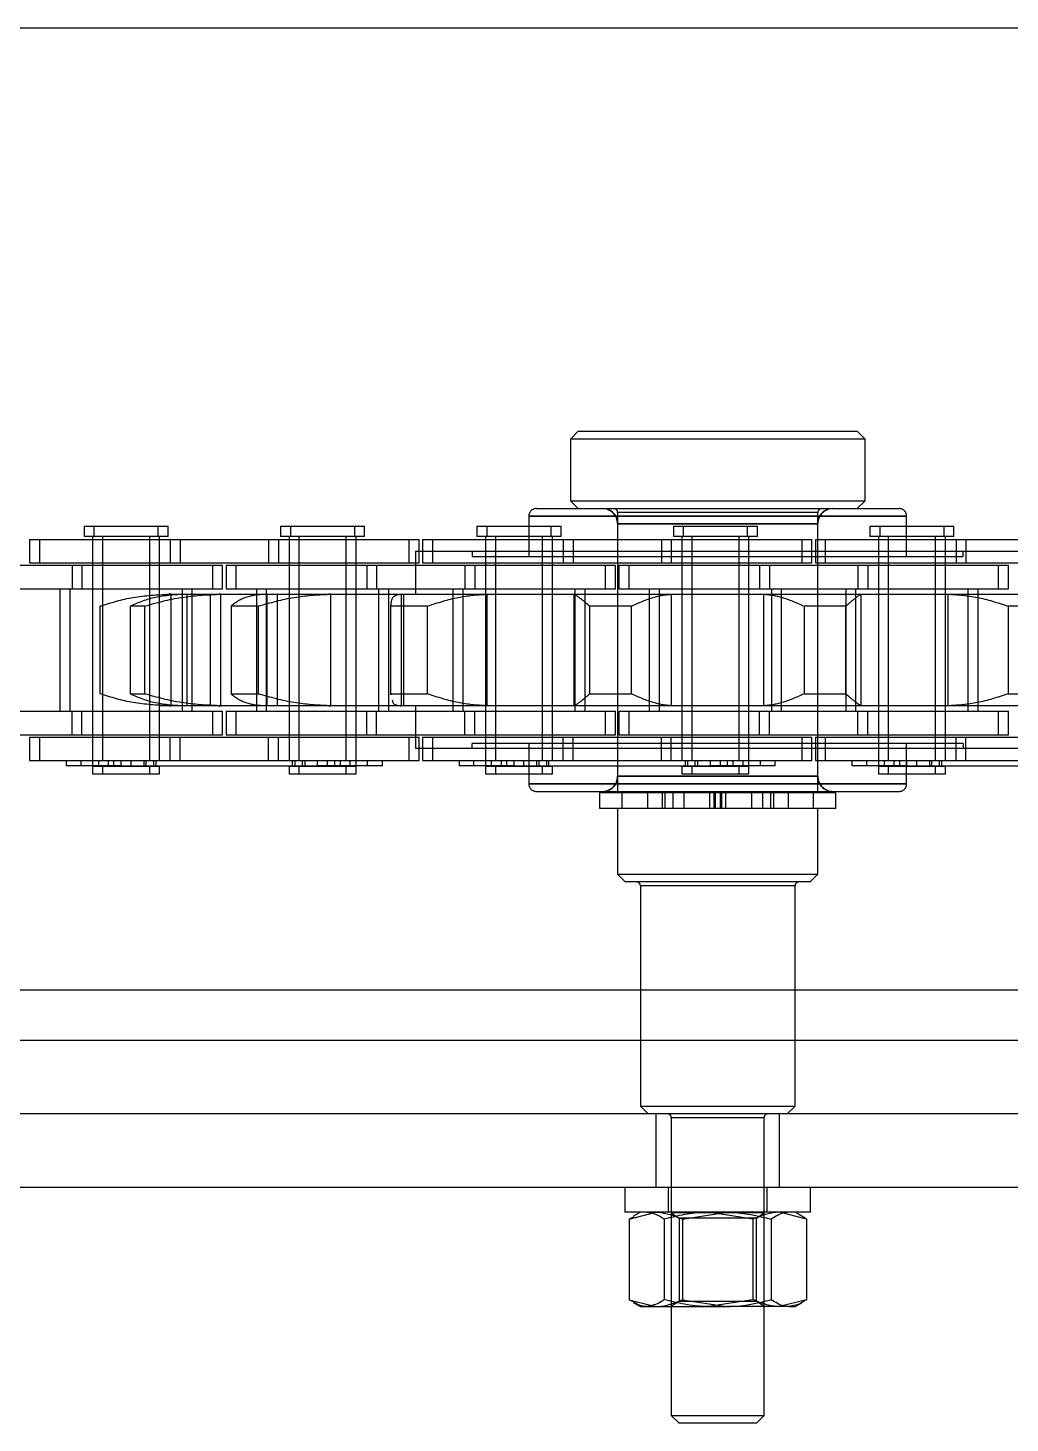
# Model space of a CAD drawing. Header units: metres. Extents: x 0 to 21025, y 0 to 14850.
# Drawn here: x 4385.1 to 4448.6, y 9031.4 to 9121.6 of the extents above; entities that cross this region are included whole.
import ezdxf

# ---------------------------------------------------------------- set-up
doc = ezdxf.new("R2010")
doc.units = ezdxf.units.M
doc.header["$LTSCALE"] = 25
doc.linetypes.add('HIDDEN2', pattern=[4.7625, 3.175, -1.5875])
doc.layers.add('SL4', color=4, linetype='Continuous')
doc.layers.add('ST1', color=7, linetype='HIDDEN2')

msp = doc.modelspace()

# ---------------------------------------------------------------- linework, layer by layer
at = {"layer": 'SL4'}
for p, q in [((4210.539, 9121.619), (5535.514, 9121.619)), ((4210.539, 9056.144), (5535.514, 9056.144)), ((5535.514, 9046.619), (4210.539, 9046.619)), ((4423.697, 9046.619), (4423.697, 9045.019)), ((4435.697, 9045.019), (4435.697, 9046.619)), ((4435.214, 9045.019), (4423.697, 9045.019)), ((4423.965, 9044.572), (4425.697, 9045.019)), ((4424.277, 9044.727), (4423.965, 9044.572)), ((4423.965, 9044.572), (4423.965, 9039.365)), ((4424.697, 9045.019), (4424.26, 9044.766)), ((4427.429, 9044.572), (4430.295, 9045.019)), ((4427.429, 9044.572), (4427.429, 9039.365)), ((4433.161, 9044.572), (4433.161, 9039.365)), ((4435.134, 9044.766), (4434.697, 9045.019)), ((4435.429, 9044.572), (4435.142, 9044.761)), ((4435.697, 9045.019), (4435.214, 9045.019)), ((4435.429, 9044.572), (4435.429, 9039.365)), ((4423.965, 9039.365), (4425.697, 9038.919)), ((4424.277, 9039.21), (4423.965, 9039.365)), ((4424.26, 9039.171), (4424.697, 9038.919)), ((4424.697, 9038.919), (4425.697, 9038.919)), ((4425.697, 9038.919), (4430.295, 9038.919)), ((4426.697, 9038.919), (4426.697, 9031.884)), ((4427.429, 9039.365), (4430.295, 9038.919)), ((4434.295, 9038.919), (4430.295, 9038.919)), ((4432.697, 9031.884), (4432.697, 9038.919)), ((4434.295, 9038.919), (4434.697, 9038.919)), ((4434.697, 9038.919), (4435.134, 9039.171)), ((4426.697, 9031.884), (4427.197, 9031.384)), ((4426.697, 9031.884), (4432.697, 9031.884)), ((4432.197, 9031.384), (4432.697, 9031.884)), ((4432.197, 9031.384), (4427.197, 9031.384))]:
    msp.add_line(p, q, dxfattribs=at)
for points, knots in [([(4425.697, 9045.019), (4425.738, 9045.018), (4426.323, 9045.012), (4426.896, 9044.784), (4427.429, 9044.572)], [0, 0, 0, 0, 0.070201, 1, 1, 1, 1]), ([(4430.295, 9045.019), (4430.363, 9045.018), (4431.33, 9045.012), (4432.279, 9044.784), (4433.161, 9044.572)], [0, 0, 0, 0, 0.070201, 1, 1, 1, 1]), ([(4434.295, 9045.019), (4434.192, 9045.012), (4433.808, 9044.987), (4433.434, 9044.747), (4433.161, 9044.572)], [0, 0, 0, 0, 0.268634, 1, 1, 1, 1]), ([(4425.697, 9038.919), (4425.738, 9038.919), (4426.323, 9038.925), (4426.896, 9039.153), (4427.429, 9039.365)], [0, 0, 0, 0, 0.070201, 1, 1, 1, 1]), ([(4430.295, 9038.919), (4430.363, 9038.919), (4431.33, 9038.925), (4432.279, 9039.153), (4433.161, 9039.365)], [0, 0, 0, 0, 0.070201, 1, 1, 1, 1]), ([(4434.295, 9038.919), (4434.192, 9038.925), (4433.808, 9038.95), (4433.434, 9039.19), (4433.161, 9039.365)], [0, 0, 0, 0, 0.2686336, 1, 1, 1, 1]), ([(4435.429, 9039.365), (4435.334, 9039.298), (4434.964, 9039.036), (4434.58, 9038.969), (4434.295, 9038.919)], [0, 0, 0, 0, 0.257551, 1, 1, 1, 1])]:
    msp.add_open_spline(points, degree=3, knots=knots, dxfattribs=at)
at = {"layer": 'ST1'}
for p, q in [((4420.672, 9095.529), (4420.172, 9095.029)), ((4439.222, 9095.029), (4420.172, 9095.029)), ((4420.172, 9095.029), (4420.172, 9091.029)), ((4420.672, 9095.529), (4438.722, 9095.529)), ((4439.222, 9095.029), (4438.722, 9095.529)), ((4439.222, 9091.029), (4439.222, 9095.029)), ((4417.97, 9090.529), (4441.423, 9090.529)), ((4420.172, 9091.029), (4439.222, 9091.029)), ((4420.172, 9091.029), (4420.672, 9090.529)), ((4436.172, 9090.279), (4423.222, 9090.279)), ((4423.222, 9090.279), (4423.222, 9072.239)), ((4436.172, 9072.239), (4436.172, 9090.279)), ((4438.722, 9090.529), (4439.222, 9091.029)), ((4388.731, 9089.384), (4393.528, 9089.384)), ((4388.731, 9089.384), (4388.731, 9088.725)), ((4389.37, 9089.384), (4389.37, 9088.725)), ((4393.528, 9089.384), (4394.167, 9089.384)), ((4393.528, 9088.725), (4393.528, 9089.384)), ((4394.167, 9088.725), (4394.167, 9089.384)), ((4401.431, 9089.384), (4406.228, 9089.384)), ((4401.431, 9089.384), (4401.431, 9088.725)), ((4402.07, 9089.384), (4402.07, 9088.725)), ((4406.228, 9089.384), (4406.867, 9089.384)), ((4406.228, 9088.725), (4406.228, 9089.384)), ((4406.867, 9088.725), (4406.867, 9089.384)), ((4414.131, 9089.384), (4418.928, 9089.384)), ((4414.131, 9089.384), (4414.131, 9088.725)), ((4414.77, 9089.384), (4414.77, 9088.725)), ((4417.482, 9090.04), (4417.482, 9087.44)), ((4417.482, 9090.04), (4441.912, 9090.04)), ((4441.912, 9090.04), (4417.482, 9090.04)), ((4418.928, 9089.384), (4419.567, 9089.384)), ((4418.928, 9088.725), (4418.928, 9089.384)), ((4419.567, 9088.725), (4419.567, 9089.384)), ((4423.222, 9089.551), (4423.222, 9073.216)), ((4436.147, 9089.551), (4423.246, 9089.551)), ((4423.246, 9073.216), (4423.246, 9089.551)), ((4423.246, 9089.551), (4436.147, 9089.551)), ((4426.831, 9089.384), (4431.628, 9089.384)), ((4426.831, 9089.384), (4426.831, 9088.725)), ((4427.47, 9089.384), (4427.47, 9088.725)), ((4431.628, 9089.384), (4432.267, 9089.384)), ((4431.628, 9088.725), (4431.628, 9089.384)), ((4432.267, 9088.725), (4432.267, 9089.384)), ((4436.147, 9089.551), (4436.147, 9073.216)), ((4436.172, 9073.216), (4436.172, 9089.551)), ((4439.531, 9089.384), (4444.328, 9089.384)), ((4439.531, 9089.384), (4439.531, 9088.725)), ((4440.17, 9089.384), (4440.17, 9088.725)), ((4441.912, 9087.44), (4441.912, 9090.04)), ((4444.328, 9089.384), (4444.967, 9089.384)), ((4444.328, 9088.725), (4444.328, 9089.384)), ((4444.967, 9088.725), (4444.967, 9089.384)), ((4385.209, 9088.541), (4394.304, 9088.541)), ((4385.209, 9088.541), (4385.209, 9087.021)), ((4385.848, 9088.541), (4385.848, 9087.021)), ((4393.528, 9088.725), (4388.731, 9088.725)), ((4389.284, 9088.725), (4389.284, 9074.227)), ((4389.284, 9088.541), (4389.284, 9087.021)), ((4389.923, 9088.725), (4389.923, 9074.227)), ((4389.923, 9088.541), (4389.923, 9087.021)), ((4392.974, 9074.227), (4392.974, 9088.725)), ((4392.974, 9087.021), (4392.974, 9088.541)), ((4394.167, 9088.725), (4393.528, 9088.725)), ((4393.613, 9074.227), (4393.613, 9088.725)), ((4393.613, 9087.021), (4393.613, 9088.541)), ((4394.304, 9088.541), (4394.304, 9087.021)), ((4394.304, 9088.541), (4400.654, 9088.541)), ((4394.943, 9088.541), (4394.943, 9087.021)), ((4400.654, 9088.541), (4400.654, 9087.021)), ((4400.654, 9088.541), (4409.749, 9088.541)), ((4401.293, 9088.541), (4401.293, 9087.021)), ((4406.228, 9088.725), (4401.431, 9088.725)), ((4401.984, 9088.725), (4401.984, 9074.227)), ((4401.984, 9088.541), (4401.984, 9087.021)), ((4402.623, 9088.725), (4402.623, 9074.227)), ((4402.623, 9088.541), (4402.623, 9087.021)), ((4405.674, 9074.227), (4405.674, 9088.725)), ((4405.674, 9087.021), (4405.674, 9088.541)), ((4406.867, 9088.725), (4406.228, 9088.725)), ((4406.313, 9074.227), (4406.313, 9088.725)), ((4406.313, 9087.021), (4406.313, 9088.541)), ((4409.749, 9088.541), (4410.388, 9088.541)), ((4409.749, 9087.021), (4409.749, 9088.541)), ((4410.388, 9087.021), (4410.388, 9088.541)), ((4410.609, 9088.541), (4419.704, 9088.541)), ((4410.609, 9088.541), (4410.609, 9087.021)), ((4411.248, 9088.541), (4411.248, 9087.021)), ((4418.928, 9088.725), (4414.131, 9088.725)), ((4414.684, 9088.725), (4414.684, 9074.227)), ((4414.684, 9088.541), (4414.684, 9087.021)), ((4415.323, 9088.725), (4415.323, 9074.227)), ((4415.323, 9088.541), (4415.323, 9087.021)), ((4418.374, 9074.227), (4418.374, 9088.725)), ((4418.374, 9087.021), (4418.374, 9088.541)), ((4419.567, 9088.725), (4418.928, 9088.725)), ((4419.013, 9074.227), (4419.013, 9088.725)), ((4419.013, 9087.021), (4419.013, 9088.541)), ((4419.704, 9088.541), (4419.704, 9087.021)), ((4419.704, 9088.541), (4426.054, 9088.541)), ((4420.343, 9088.541), (4420.343, 9087.021)), ((4426.054, 9088.541), (4426.054, 9087.021)), ((4426.054, 9088.541), (4435.149, 9088.541)), ((4426.693, 9088.541), (4426.693, 9087.021)), ((4431.628, 9088.725), (4426.831, 9088.725)), ((4427.384, 9088.725), (4427.384, 9074.227)), ((4427.384, 9088.541), (4427.384, 9087.021)), ((4428.023, 9088.725), (4428.023, 9074.227)), ((4428.023, 9088.541), (4428.023, 9087.021)), ((4431.074, 9074.227), (4431.074, 9088.725)), ((4431.074, 9087.021), (4431.074, 9088.541)), ((4432.267, 9088.725), (4431.628, 9088.725)), ((4431.713, 9074.227), (4431.713, 9088.725)), ((4431.713, 9087.021), (4431.713, 9088.541)), ((4435.149, 9088.541), (4435.788, 9088.541)), ((4435.149, 9087.021), (4435.149, 9088.541)), ((4435.788, 9087.021), (4435.788, 9088.541)), ((4436.009, 9088.541), (4445.104, 9088.541)), ((4436.009, 9088.541), (4436.009, 9087.021)), ((4436.648, 9088.541), (4436.648, 9087.021)), ((4444.328, 9088.725), (4439.531, 9088.725)), ((4440.084, 9088.725), (4440.084, 9074.227)), ((4440.084, 9088.541), (4440.084, 9087.021)), ((4440.723, 9088.725), (4440.723, 9074.227)), ((4440.723, 9088.541), (4440.723, 9087.021)), ((4443.774, 9074.227), (4443.774, 9088.725)), ((4443.774, 9087.021), (4443.774, 9088.541)), ((4444.967, 9088.725), (4444.328, 9088.725)), ((4444.413, 9074.227), (4444.413, 9088.725)), ((4444.413, 9087.021), (4444.413, 9088.541)), ((4445.104, 9088.541), (4445.104, 9087.021)), ((4445.104, 9088.541), (4451.454, 9088.541)), ((4445.743, 9088.541), (4445.743, 9087.021)), ((4410.153, 9087.759), (4410.153, 9084.989)), ((4449.241, 9087.759), (4410.153, 9087.759)), ((4413.817, 9087.759), (4413.817, 9087.44)), ((4445.576, 9087.44), (4445.576, 9087.759)), ((4381.604, 9086.869), (4387.954, 9086.869)), ((4385.209, 9087.021), (4394.304, 9087.021)), ((4387.954, 9086.869), (4387.954, 9085.349)), ((4387.954, 9086.869), (4397.049, 9086.869)), ((4388.593, 9086.869), (4388.593, 9085.349)), ((4389.284, 9086.869), (4389.284, 9085.349)), ((4389.923, 9086.869), (4389.923, 9085.349)), ((4392.974, 9085.349), (4392.974, 9086.869)), ((4393.613, 9085.349), (4393.613, 9086.869)), ((4394.304, 9087.021), (4400.654, 9087.021)), ((4397.049, 9086.869), (4397.688, 9086.869)), ((4397.049, 9085.349), (4397.049, 9086.869)), ((4397.688, 9085.349), (4397.688, 9086.869)), ((4397.909, 9086.869), (4407.004, 9086.869)), ((4397.909, 9086.869), (4397.909, 9085.349)), ((4398.548, 9086.869), (4398.548, 9085.349)), ((4400.654, 9087.021), (4409.749, 9087.021)), ((4401.984, 9086.869), (4401.984, 9085.349)), ((4402.623, 9086.869), (4402.623, 9085.349)), ((4405.674, 9085.349), (4405.674, 9086.869)), ((4406.313, 9085.349), (4406.313, 9086.869)), ((4407.004, 9086.869), (4407.004, 9085.349)), ((4407.004, 9086.869), (4413.354, 9086.869)), ((4407.643, 9086.869), (4407.643, 9085.349)), ((4409.749, 9087.021), (4410.388, 9087.021)), ((4410.609, 9087.021), (4419.704, 9087.021)), ((4413.354, 9086.869), (4413.354, 9085.349)), ((4413.354, 9086.869), (4422.449, 9086.869)), ((4413.817, 9087.44), (4445.576, 9087.44)), ((4413.993, 9086.869), (4413.993, 9085.349)), ((4414.684, 9086.869), (4414.684, 9085.349)), ((4415.323, 9086.869), (4415.323, 9085.349)), ((4418.374, 9085.349), (4418.374, 9086.869)), ((4419.013, 9085.349), (4419.013, 9086.869)), ((4419.704, 9087.021), (4426.054, 9087.021)), ((4422.449, 9086.869), (4423.088, 9086.869)), ((4422.449, 9085.349), (4422.449, 9086.869)), ((4423.088, 9085.349), (4423.088, 9086.869)), ((4423.309, 9086.869), (4432.404, 9086.869)), ((4423.309, 9086.869), (4423.309, 9085.349)), ((4423.948, 9086.869), (4423.948, 9085.349)), ((4426.054, 9087.021), (4435.149, 9087.021)), ((4427.384, 9086.869), (4427.384, 9085.349)), ((4428.023, 9086.869), (4428.023, 9085.349)), ((4431.074, 9085.349), (4431.074, 9086.869)), ((4431.713, 9085.349), (4431.713, 9086.869)), ((4432.404, 9086.869), (4432.404, 9085.349)), ((4432.404, 9086.869), (4438.754, 9086.869)), ((4433.043, 9086.869), (4433.043, 9085.349)), ((4435.149, 9087.021), (4435.788, 9087.021)), ((4436.009, 9087.021), (4445.104, 9087.021)), ((4438.754, 9086.869), (4438.754, 9085.349)), ((4438.754, 9086.869), (4447.849, 9086.869)), ((4439.393, 9086.869), (4439.393, 9085.349)), ((4440.084, 9086.869), (4440.084, 9085.349)), ((4440.723, 9086.869), (4440.723, 9085.349)), ((4443.774, 9085.349), (4443.774, 9086.869)), ((4444.413, 9085.349), (4444.413, 9086.869)), ((4445.104, 9087.021), (4451.454, 9087.021)), ((4447.849, 9086.869), (4448.488, 9086.869)), ((4447.849, 9085.349), (4447.849, 9086.869)), ((4448.488, 9085.349), (4448.488, 9086.869)), ((4381.604, 9085.349), (4387.954, 9085.349)), ((4387.169, 9085.349), (4387.169, 9077.419)), ((4387.808, 9085.349), (4387.808, 9077.419)), ((4387.954, 9085.349), (4397.049, 9085.349)), ((4389.284, 9085.349), (4389.284, 9077.419)), ((4389.923, 9085.349), (4389.923, 9077.419)), ((4392.974, 9077.419), (4392.974, 9085.349)), ((4393.613, 9077.419), (4393.613, 9085.349)), ((4394.089, 9084.989), (4394.23, 9084.989)), ((4394.23, 9084.989), (4394.356, 9084.989)), ((4394.356, 9084.989), (4394.23, 9084.989)), ((4394.356, 9077.779), (4394.356, 9084.989)), ((4394.356, 9084.989), (4395.287, 9084.989)), ((4395.089, 9077.419), (4395.089, 9085.349)), ((4395.287, 9084.989), (4397.451, 9084.989)), ((4395.396, 9077.779), (4395.396, 9084.989)), ((4395.728, 9077.419), (4395.728, 9085.349)), ((4396.894, 9077.779), (4396.894, 9084.989)), ((4397.049, 9085.349), (4397.688, 9085.349)), ((4397.451, 9084.989), (4397.58, 9084.989)), ((4397.58, 9084.989), (4397.451, 9084.989)), ((4397.58, 9077.779), (4397.58, 9084.989)), ((4397.58, 9084.989), (4400.493, 9084.989)), ((4397.909, 9085.349), (4407.004, 9085.349)), ((4399.869, 9085.349), (4399.869, 9077.419)), ((4400.493, 9084.989), (4404.562, 9084.989)), ((4400.508, 9085.349), (4400.508, 9077.419)), ((4400.572, 9077.779), (4400.572, 9084.989)), ((4401.241, 9077.779), (4401.241, 9084.989)), ((4401.984, 9085.349), (4401.984, 9077.419)), ((4402.623, 9085.349), (4402.623, 9077.419)), ((4404.562, 9084.989), (4404.677, 9084.989)), ((4404.677, 9084.989), (4404.562, 9084.989)), ((4404.677, 9077.779), (4404.677, 9084.989)), ((4404.677, 9084.989), (4409.223, 9084.989)), ((4405.674, 9077.419), (4405.674, 9085.349)), ((4406.313, 9077.419), (4406.313, 9085.349)), ((4407.004, 9085.349), (4413.354, 9085.349)), ((4407.789, 9077.419), (4407.789, 9085.349)), ((4408.428, 9077.419), (4408.428, 9085.349)), ((4409.223, 9084.989), (4414.704, 9084.989)), ((4409.261, 9077.779), (4409.261, 9084.989)), ((4409.411, 9077.779), (4409.411, 9084.989)), ((4412.569, 9085.349), (4412.569, 9077.419)), ((4413.208, 9085.349), (4413.208, 9077.419)), ((4413.354, 9085.349), (4422.449, 9085.349)), ((4414.684, 9085.349), (4414.684, 9077.419)), ((4414.704, 9084.989), (4414.792, 9084.989)), ((4414.792, 9077.779), (4414.792, 9084.989)), ((4414.792, 9084.989), (4420.415, 9084.989)), ((4415.323, 9085.349), (4415.323, 9077.419)), ((4418.374, 9077.419), (4418.374, 9085.349)), ((4419.013, 9077.419), (4419.013, 9085.349)), ((4420.415, 9077.779), (4420.415, 9084.989)), ((4420.415, 9084.989), (4420.421, 9084.989)), ((4420.421, 9084.989), (4426.655, 9084.989)), ((4420.489, 9077.419), (4420.489, 9085.349)), ((4421.128, 9077.419), (4421.128, 9085.349)), ((4422.449, 9085.349), (4423.088, 9085.349)), ((4423.309, 9085.349), (4432.404, 9085.349)), ((4425.269, 9085.349), (4425.269, 9077.419)), ((4425.908, 9085.349), (4425.908, 9077.419)), ((4426.655, 9084.989), (4426.705, 9084.989)), ((4426.705, 9077.779), (4426.705, 9084.989)), ((4426.705, 9084.989), (4432.688, 9084.989)), ((4427.384, 9085.349), (4427.384, 9077.419)), ((4428.023, 9085.349), (4428.023, 9077.419)), ((4431.074, 9077.419), (4431.074, 9085.349)), ((4431.713, 9077.419), (4431.713, 9085.349)), ((4432.404, 9085.349), (4438.754, 9085.349)), ((4432.688, 9077.779), (4432.688, 9084.989)), ((4432.688, 9084.989), (4432.739, 9084.989)), ((4432.739, 9084.989), (4438.972, 9084.989)), ((4433.189, 9077.419), (4433.189, 9085.349)), ((4433.828, 9077.419), (4433.828, 9085.349)), ((4437.969, 9085.349), (4437.969, 9077.419)), ((4438.608, 9085.349), (4438.608, 9077.419)), ((4438.754, 9085.349), (4447.849, 9085.349)), ((4438.972, 9084.989), (4438.978, 9084.989)), ((4438.978, 9077.779), (4438.978, 9084.989)), ((4438.978, 9084.989), (4444.601, 9084.989)), ((4440.084, 9085.349), (4440.084, 9077.419)), ((4440.723, 9085.349), (4440.723, 9077.419)), ((4443.774, 9077.419), (4443.774, 9085.349)), ((4444.413, 9077.419), (4444.413, 9085.349)), ((4444.601, 9077.779), (4444.601, 9084.989)), ((4444.601, 9084.989), (4444.689, 9084.989)), ((4444.689, 9084.989), (4450.171, 9084.989)), ((4445.889, 9077.419), (4445.889, 9085.349)), ((4446.528, 9077.419), (4446.528, 9085.349)), ((4447.849, 9085.349), (4448.488, 9085.349)), ((4389.78, 9084.227), (4389.757, 9084.227)), ((4389.757, 9084.227), (4389.757, 9078.541)), ((4389.78, 9078.541), (4389.78, 9084.227)), ((4392.657, 9084.227), (4391.718, 9084.227)), ((4391.718, 9084.227), (4391.718, 9078.541)), ((4392.657, 9078.541), (4392.657, 9084.227)), ((4400.001, 9084.227), (4398.237, 9084.227)), ((4398.237, 9084.227), (4398.237, 9078.541)), ((4400.001, 9078.541), (4400.001, 9084.227)), ((4408.549, 9084.284), (4408.549, 9078.483)), ((4410.926, 9084.227), (4408.551, 9084.227)), ((4408.551, 9084.227), (4408.551, 9078.541)), ((4410.926, 9078.541), (4410.926, 9084.227)), ((4424.116, 9084.227), (4421.415, 9084.227)), ((4421.415, 9084.227), (4421.415, 9078.541)), ((4424.116, 9078.541), (4424.116, 9084.227)), ((4435.277, 9084.227), (4435.277, 9078.541)), ((4437.979, 9084.227), (4435.277, 9084.227)), ((4437.979, 9078.541), (4437.979, 9084.227)), ((4448.467, 9084.227), (4448.467, 9078.541)), ((4450.843, 9084.227), (4448.467, 9084.227)), ((4389.757, 9078.541), (4389.78, 9078.541)), ((4391.718, 9078.541), (4392.657, 9078.541)), ((4393.593, 9077.788), (4394.089, 9077.779)), ((4394.23, 9077.779), (4394.089, 9077.779)), ((4394.356, 9077.779), (4394.23, 9077.779)), ((4394.23, 9077.779), (4394.356, 9077.779)), ((4395.287, 9077.779), (4394.356, 9077.779)), ((4397.451, 9077.779), (4395.287, 9077.779)), ((4397.58, 9077.779), (4397.451, 9077.779)), ((4397.451, 9077.779), (4397.58, 9077.779)), ((4400.493, 9077.779), (4397.58, 9077.779)), ((4398.237, 9078.541), (4400.001, 9078.541)), ((4404.562, 9077.779), (4400.493, 9077.779)), ((4404.677, 9077.779), (4404.562, 9077.779)), ((4404.562, 9077.779), (4404.677, 9077.779)), ((4409.223, 9077.779), (4404.677, 9077.779)), ((4408.551, 9078.541), (4410.926, 9078.541)), ((4408.551, 9078.541), (4408.566, 9078.483)), ((4414.704, 9077.779), (4409.223, 9077.779)), ((4410.153, 9077.779), (4410.153, 9075.009)), ((4414.792, 9077.779), (4414.704, 9077.779)), ((4420.415, 9077.779), (4414.792, 9077.779)), ((4420.421, 9077.779), (4420.415, 9077.779)), ((4426.655, 9077.779), (4420.421, 9077.779)), ((4421.415, 9078.541), (4424.116, 9078.541)), ((4426.705, 9077.779), (4426.655, 9077.779)), ((4432.688, 9077.779), (4426.705, 9077.779)), ((4432.739, 9077.779), (4432.688, 9077.779)), ((4438.972, 9077.779), (4432.739, 9077.779)), ((4435.277, 9078.541), (4437.979, 9078.541)), ((4438.978, 9077.779), (4438.972, 9077.779)), ((4444.601, 9077.779), (4438.978, 9077.779)), ((4444.689, 9077.779), (4444.601, 9077.779)), ((4450.171, 9077.779), (4444.689, 9077.779)), ((4448.467, 9078.541), (4450.843, 9078.541)), ((4381.604, 9077.419), (4387.954, 9077.419)), ((4387.954, 9075.899), (4387.954, 9077.419)), ((4387.954, 9077.419), (4397.049, 9077.419)), ((4388.593, 9075.899), (4388.593, 9077.419)), ((4389.284, 9077.419), (4389.284, 9075.899)), ((4389.923, 9077.419), (4389.923, 9075.899)), ((4392.974, 9075.899), (4392.974, 9077.419)), ((4393.613, 9075.899), (4393.613, 9077.419)), ((4397.049, 9077.419), (4397.688, 9077.419)), ((4397.049, 9075.899), (4397.049, 9077.419)), ((4397.688, 9075.899), (4397.688, 9077.419)), ((4397.909, 9077.419), (4407.004, 9077.419)), ((4397.909, 9077.419), (4397.909, 9075.899)), ((4398.548, 9077.419), (4398.548, 9075.899)), ((4401.984, 9077.419), (4401.984, 9075.899)), ((4402.623, 9077.419), (4402.623, 9075.899)), ((4405.674, 9075.899), (4405.674, 9077.419)), ((4406.313, 9075.899), (4406.313, 9077.419)), ((4407.004, 9075.899), (4407.004, 9077.419)), ((4407.004, 9077.419), (4413.354, 9077.419)), ((4407.643, 9075.899), (4407.643, 9077.419)), ((4413.354, 9075.899), (4413.354, 9077.419)), ((4413.354, 9077.419), (4422.449, 9077.419)), ((4413.993, 9075.899), (4413.993, 9077.419)), ((4414.684, 9077.419), (4414.684, 9075.899)), ((4415.323, 9077.419), (4415.323, 9075.899)), ((4418.374, 9075.899), (4418.374, 9077.419)), ((4419.013, 9075.899), (4419.013, 9077.419)), ((4422.449, 9077.419), (4423.088, 9077.419)), ((4422.449, 9075.899), (4422.449, 9077.419)), ((4423.088, 9075.899), (4423.088, 9077.419)), ((4423.309, 9077.419), (4432.404, 9077.419)), ((4423.309, 9077.419), (4423.309, 9075.899)), ((4423.948, 9077.419), (4423.948, 9075.899)), ((4427.384, 9077.419), (4427.384, 9075.899)), ((4428.023, 9077.419), (4428.023, 9075.899)), ((4431.074, 9075.899), (4431.074, 9077.419)), ((4431.713, 9075.899), (4431.713, 9077.419)), ((4432.404, 9075.899), (4432.404, 9077.419)), ((4432.404, 9077.419), (4438.754, 9077.419)), ((4433.043, 9075.899), (4433.043, 9077.419)), ((4438.754, 9075.899), (4438.754, 9077.419)), ((4438.754, 9077.419), (4447.849, 9077.419)), ((4439.393, 9075.899), (4439.393, 9077.419)), ((4440.084, 9077.419), (4440.084, 9075.899)), ((4440.723, 9077.419), (4440.723, 9075.899)), ((4443.774, 9075.899), (4443.774, 9077.419)), ((4444.413, 9075.899), (4444.413, 9077.419)), ((4447.849, 9077.419), (4448.488, 9077.419)), ((4447.849, 9075.899), (4447.849, 9077.419)), ((4448.488, 9075.899), (4448.488, 9077.419)), ((4381.604, 9075.899), (4387.954, 9075.899)), ((4387.954, 9075.899), (4397.049, 9075.899)), ((4397.049, 9075.899), (4397.688, 9075.899)), ((4397.909, 9075.899), (4407.004, 9075.899)), ((4407.004, 9075.899), (4413.354, 9075.899)), ((4413.354, 9075.899), (4422.449, 9075.899)), ((4422.449, 9075.899), (4423.088, 9075.899)), ((4423.309, 9075.899), (4432.404, 9075.899)), ((4432.404, 9075.899), (4438.754, 9075.899)), ((4438.754, 9075.899), (4447.849, 9075.899)), ((4447.849, 9075.899), (4448.488, 9075.899)), ((4385.209, 9075.747), (4394.304, 9075.747)), ((4385.209, 9075.747), (4385.209, 9074.227)), ((4385.848, 9075.747), (4385.848, 9074.227)), ((4389.284, 9075.747), (4389.284, 9073.894)), ((4389.923, 9075.747), (4389.923, 9074.227)), ((4392.974, 9074.227), (4392.974, 9075.747)), ((4393.613, 9074.227), (4393.613, 9075.747)), ((4394.304, 9074.227), (4394.304, 9075.747)), ((4394.304, 9075.747), (4400.654, 9075.747)), ((4394.943, 9074.227), (4394.943, 9075.747)), ((4400.654, 9074.227), (4400.654, 9075.747)), ((4400.654, 9075.747), (4409.749, 9075.747)), ((4401.293, 9074.227), (4401.293, 9075.747)), ((4401.984, 9075.747), (4401.984, 9074.227)), ((4402.623, 9075.747), (4402.623, 9074.227)), ((4405.674, 9074.227), (4405.674, 9075.747)), ((4406.313, 9073.894), (4406.313, 9075.747)), ((4409.749, 9075.747), (4410.388, 9075.747)), ((4409.749, 9074.227), (4409.749, 9075.747)), ((4449.241, 9075.009), (4410.153, 9075.009)), ((4410.388, 9074.227), (4410.388, 9075.747)), ((4410.609, 9075.747), (4419.704, 9075.747)), ((4410.609, 9075.747), (4410.609, 9074.227)), ((4411.248, 9075.747), (4411.248, 9074.227)), ((4413.817, 9075.009), (4413.817, 9075.327)), ((4445.576, 9075.327), (4413.817, 9075.327)), ((4414.684, 9075.747), (4414.684, 9073.894)), ((4415.323, 9075.747), (4415.323, 9074.227)), ((4417.482, 9075.327), (4417.482, 9072.727)), ((4418.374, 9074.227), (4418.374, 9075.747)), ((4419.013, 9074.227), (4419.013, 9075.747)), ((4419.704, 9074.227), (4419.704, 9075.747)), ((4419.704, 9075.747), (4426.054, 9075.747)), ((4420.343, 9074.227), (4420.343, 9075.747)), ((4426.054, 9074.227), (4426.054, 9075.747)), ((4426.054, 9075.747), (4435.149, 9075.747)), ((4426.693, 9074.227), (4426.693, 9075.747)), ((4427.384, 9075.747), (4427.384, 9074.227)), ((4428.023, 9075.747), (4428.023, 9074.227)), ((4431.074, 9074.227), (4431.074, 9075.747)), ((4431.713, 9073.894), (4431.713, 9075.747)), ((4435.149, 9075.747), (4435.788, 9075.747)), ((4435.149, 9074.227), (4435.149, 9075.747)), ((4435.788, 9074.227), (4435.788, 9075.747)), ((4436.009, 9075.747), (4445.104, 9075.747)), ((4436.009, 9075.747), (4436.009, 9074.227)), ((4436.648, 9075.747), (4436.648, 9074.227)), ((4440.084, 9075.747), (4440.084, 9073.894)), ((4440.723, 9075.747), (4440.723, 9074.227)), ((4441.912, 9072.727), (4441.912, 9075.327)), ((4443.774, 9074.227), (4443.774, 9075.747)), ((4444.413, 9074.227), (4444.413, 9075.747)), ((4445.104, 9074.227), (4445.104, 9075.747)), ((4445.104, 9075.747), (4451.454, 9075.747)), ((4445.576, 9075.327), (4445.576, 9075.009)), ((4445.743, 9074.227), (4445.743, 9075.747)), ((4385.209, 9074.227), (4394.304, 9074.227)), ((4387.577, 9074.227), (4387.577, 9073.894)), ((4388.538, 9073.894), (4388.538, 9074.227)), ((4389.653, 9074.227), (4389.653, 9073.858)), ((4390.292, 9074.227), (4390.292, 9073.858)), ((4390.661, 9073.894), (4390.661, 9074.227)), ((4391.129, 9073.894), (4391.129, 9074.227)), ((4391.768, 9073.894), (4391.768, 9074.227)), ((4392.605, 9073.858), (4392.605, 9074.227)), ((4392.748, 9073.894), (4392.748, 9074.227)), ((4393.244, 9073.858), (4393.244, 9074.227)), ((4393.387, 9073.894), (4393.387, 9074.227)), ((4394.304, 9074.227), (4400.654, 9074.227)), ((4400.654, 9074.227), (4409.749, 9074.227)), ((4402.21, 9073.894), (4402.21, 9074.227)), ((4402.353, 9074.227), (4402.353, 9073.858)), ((4402.849, 9073.894), (4402.849, 9074.227)), ((4402.992, 9074.227), (4402.992, 9073.858)), ((4403.829, 9073.894), (4403.829, 9074.227)), ((4404.468, 9073.894), (4404.468, 9074.227)), ((4404.936, 9073.894), (4404.936, 9074.227)), ((4405.305, 9073.858), (4405.305, 9074.227)), ((4405.944, 9073.858), (4405.944, 9074.227)), ((4407.06, 9073.894), (4407.06, 9074.227)), ((4408.02, 9073.894), (4408.02, 9074.227)), ((4409.749, 9074.227), (4410.388, 9074.227)), ((4410.609, 9074.227), (4419.704, 9074.227)), ((4412.977, 9074.227), (4412.977, 9073.894)), ((4413.938, 9073.894), (4413.938, 9074.227)), ((4415.053, 9074.227), (4415.053, 9073.858)), ((4415.692, 9074.227), (4415.692, 9073.858)), ((4416.061, 9073.894), (4416.061, 9074.227)), ((4416.529, 9073.894), (4416.529, 9074.227)), ((4417.168, 9073.894), (4417.168, 9074.227)), ((4418.005, 9073.858), (4418.005, 9074.227)), ((4418.148, 9073.894), (4418.148, 9074.227)), ((4418.644, 9073.858), (4418.644, 9074.227)), ((4418.787, 9073.894), (4418.787, 9074.227)), ((4419.704, 9074.227), (4426.054, 9074.227)), ((4426.054, 9074.227), (4435.149, 9074.227)), ((4427.61, 9073.894), (4427.61, 9074.227)), ((4427.753, 9074.227), (4427.753, 9073.858)), ((4428.249, 9073.894), (4428.249, 9074.227)), ((4428.392, 9074.227), (4428.392, 9073.858)), ((4429.229, 9073.894), (4429.229, 9074.227)), ((4429.868, 9073.894), (4429.868, 9074.227)), ((4430.336, 9073.894), (4430.336, 9074.227)), ((4430.705, 9073.858), (4430.705, 9074.227)), ((4431.344, 9073.858), (4431.344, 9074.227)), ((4432.46, 9073.894), (4432.46, 9074.227)), ((4433.42, 9073.894), (4433.42, 9074.227)), ((4435.149, 9074.227), (4435.788, 9074.227)), ((4436.009, 9074.227), (4445.104, 9074.227)), ((4438.377, 9074.227), (4438.377, 9073.894)), ((4439.337, 9073.894), (4439.337, 9074.227)), ((4440.453, 9074.227), (4440.453, 9073.858)), ((4441.092, 9074.227), (4441.092, 9073.858)), ((4441.461, 9073.894), (4441.461, 9074.227)), ((4441.929, 9073.894), (4441.929, 9074.227)), ((4442.568, 9073.894), (4442.568, 9074.227)), ((4443.405, 9073.858), (4443.405, 9074.227)), ((4443.548, 9073.894), (4443.548, 9074.227)), ((4444.044, 9073.858), (4444.044, 9074.227)), ((4444.187, 9073.894), (4444.187, 9074.227)), ((4445.104, 9074.227), (4451.454, 9074.227)), ((4391.129, 9073.894), (4387.577, 9073.894)), ((4392.974, 9073.858), (4389.284, 9073.858)), ((4389.284, 9073.858), (4389.284, 9073.384)), ((4389.284, 9073.384), (4392.974, 9073.384)), ((4389.923, 9073.858), (4389.923, 9073.384)), ((4391.129, 9073.894), (4403.829, 9073.894)), ((4393.613, 9073.858), (4392.974, 9073.858)), ((4392.974, 9073.384), (4392.974, 9073.858)), ((4392.974, 9073.384), (4393.613, 9073.384)), ((4393.613, 9073.384), (4393.613, 9073.858)), ((4405.674, 9073.858), (4401.984, 9073.858)), ((4401.984, 9073.858), (4401.984, 9073.384)), ((4401.984, 9073.384), (4405.674, 9073.384)), ((4402.623, 9073.858), (4402.623, 9073.384)), ((4407.06, 9073.894), (4403.829, 9073.894)), ((4406.313, 9073.858), (4405.674, 9073.858)), ((4405.674, 9073.384), (4405.674, 9073.858)), ((4405.674, 9073.384), (4406.313, 9073.384)), ((4406.313, 9073.384), (4406.313, 9073.858)), ((4408.02, 9073.894), (4407.06, 9073.894)), ((4416.529, 9073.894), (4412.977, 9073.894)), ((4418.374, 9073.858), (4414.684, 9073.858)), ((4414.684, 9073.858), (4414.684, 9073.384)), ((4414.684, 9073.384), (4418.374, 9073.384)), ((4415.323, 9073.858), (4415.323, 9073.384)), ((4416.529, 9073.894), (4429.229, 9073.894)), ((4419.013, 9073.858), (4418.374, 9073.858)), ((4418.374, 9073.384), (4418.374, 9073.858)), ((4418.374, 9073.384), (4419.013, 9073.384)), ((4419.013, 9073.384), (4419.013, 9073.858)), ((4436.147, 9073.216), (4423.246, 9073.216)), ((4423.246, 9073.216), (4436.147, 9073.216)), ((4431.074, 9073.858), (4427.384, 9073.858)), ((4427.384, 9073.858), (4427.384, 9073.384)), ((4427.384, 9073.384), (4431.074, 9073.384)), ((4428.023, 9073.858), (4428.023, 9073.384)), ((4432.46, 9073.894), (4429.229, 9073.894)), ((4431.713, 9073.858), (4431.074, 9073.858)), ((4431.074, 9073.384), (4431.074, 9073.858)), ((4431.074, 9073.384), (4431.713, 9073.384)), ((4431.713, 9073.384), (4431.713, 9073.858)), ((4433.42, 9073.894), (4432.46, 9073.894)), ((4441.929, 9073.894), (4438.377, 9073.894)), ((4443.774, 9073.858), (4440.084, 9073.858)), ((4440.084, 9073.858), (4440.084, 9073.384)), ((4440.084, 9073.384), (4443.774, 9073.384)), ((4440.723, 9073.858), (4440.723, 9073.384)), ((4441.929, 9073.894), (4454.629, 9073.894)), ((4444.413, 9073.858), (4443.774, 9073.858)), ((4443.774, 9073.384), (4443.774, 9073.858)), ((4443.774, 9073.384), (4444.413, 9073.384)), ((4444.413, 9073.384), (4444.413, 9073.858)), ((4417.482, 9072.727), (4441.912, 9072.727)), ((4441.912, 9072.727), (4417.482, 9072.727)), ((4417.97, 9072.239), (4441.423, 9072.239)), ((4423.497, 9072.239), (4423.497, 9071.139)), ((4435.897, 9071.139), (4435.897, 9072.239)), ((4437.34, 9072.139), (4422.053, 9072.139)), ((4422.053, 9072.139), (4422.053, 9071.139)), ((4423.497, 9072.139), (4423.497, 9071.139)), ((4425.149, 9072.139), (4425.149, 9071.139)), ((4426.1, 9072.139), (4426.1, 9071.139)), ((4426.276, 9072.139), (4426.276, 9071.139)), ((4426.792, 9072.139), (4426.792, 9071.139)), ((4427.497, 9072.139), (4427.497, 9071.139)), ((4429.197, 9071.139), (4429.197, 9072.139)), ((4429.447, 9072.139), (4429.447, 9071.139)), ((4429.535, 9072.139), (4429.535, 9071.139)), ((4429.858, 9072.139), (4429.858, 9071.139)), ((4429.947, 9072.139), (4429.947, 9071.139)), ((4430.197, 9072.139), (4430.197, 9071.139)), ((4431.897, 9071.139), (4431.897, 9072.139)), ((4432.601, 9072.139), (4432.601, 9071.139)), ((4433.118, 9072.139), (4433.118, 9071.139)), ((4433.293, 9072.139), (4433.293, 9071.139)), ((4434.244, 9072.139), (4434.244, 9071.139)), ((4435.897, 9071.139), (4435.897, 9072.139)), ((4437.34, 9071.139), (4437.34, 9072.139)), ((4437.34, 9071.139), (4422.053, 9071.139)), ((4423.222, 9071.139), (4423.222, 9066.884)), ((4436.172, 9066.884), (4436.172, 9071.139)), ((4423.222, 9066.884), (4436.172, 9066.884)), ((4423.222, 9066.884), (4423.722, 9066.384)), ((4435.672, 9066.384), (4436.172, 9066.884)), ((4435.672, 9066.384), (4423.722, 9066.384)), ((4424.697, 9066.134), (4424.697, 9051.884)), ((4434.697, 9066.134), (4424.743, 9066.134)), ((4434.697, 9051.884), (4434.697, 9066.134)), ((5535.514, 9059.381), (4210.539, 9059.381)), ((4210.539, 9056.144), (5535.514, 9056.144)), ((4424.697, 9051.884), (4434.697, 9051.884)), ((4424.697, 9051.884), (4425.197, 9051.384)), ((4434.197, 9051.384), (4434.697, 9051.884)), ((5535.514, 9051.381), (4210.539, 9051.381)), ((4434.197, 9051.384), (4425.197, 9051.384)), ((4425.697, 9051.381), (4425.697, 9046.619)), ((4432.697, 9051.134), (4426.697, 9051.134)), ((4426.697, 9051.134), (4426.697, 9038.919)), ((4432.697, 9038.919), (4432.697, 9051.134)), ((4433.697, 9046.619), (4433.697, 9051.381)), ((4426.497, 9046.619), (4426.497, 9045.019)), ((4432.897, 9045.019), (4432.897, 9046.619)), ((4426.233, 9044.572), (4426.233, 9039.365)), ((4426.697, 9045.019), (4426.697, 9044.993)), ((4432.455, 9044.993), (4426.697, 9044.993)), ((4426.697, 9044.993), (4427.197, 9044.643)), ((4432.197, 9044.643), (4427.197, 9044.643)), ((4427.197, 9044.643), (4427.197, 9039.269)), ((4431.965, 9044.572), (4429.099, 9045.019)), ((4431.965, 9044.572), (4431.965, 9039.365)), ((4432.197, 9044.643), (4432.697, 9044.993)), ((4432.197, 9039.269), (4432.197, 9044.643)), ((4432.697, 9044.993), (4432.455, 9044.993)), ((4432.697, 9044.993), (4432.697, 9045.019)), ((4435.429, 9044.572), (4433.697, 9045.019)), ((4427.197, 9039.269), (4426.697, 9038.919)), ((4427.197, 9039.269), (4431.996, 9039.269)), ((4431.965, 9039.365), (4429.099, 9038.919)), ((4431.996, 9039.269), (4432.197, 9039.269)), ((4432.697, 9038.919), (4432.197, 9039.269)), ((4435.429, 9039.365), (4433.697, 9038.919))]:
    msp.add_line(p, q, dxfattribs=at)
for centre, radius, start, end in [((4417.97, 9090.04), 0.489, 90, 180), ((4422.244, 9089.551), 0.977, 0, 90), ((4422.271, 9089.553), 0.975, 359.89099, 89.89057), ((4422.972, 9090.279), 0.25, 0, 90), ((4437.122, 9089.553), 0.975, 90.10943, 180.10901), ((4436.422, 9090.279), 0.25, 90, 180), ((4437.149, 9089.551), 0.977, 90, 180), ((4441.423, 9090.04), 0.489, 0, 90), ((4422.244, 9073.216), 0.977, 270, 0), ((4422.271, 9073.214), 0.975, 270.10943, 0.10901), ((4437.122, 9073.214), 0.975, 179.89099, 269.89057), ((4437.149, 9073.216), 0.977, 180, 270), ((4417.97, 9072.727), 0.489, 180, 270), ((4441.423, 9072.727), 0.489, 270, 0), ((4424.447, 9066.134), 0.25, 0, 90), ((4434.947, 9066.134), 0.25, 90, 180), ((4426.447, 9051.134), 0.25, 0, 90), ((4432.947, 9051.134), 0.25, 90, 180)]:
    msp.add_arc(centre, radius, start, end, dxfattribs=at)
for points, knots in [([(4389.78, 9084.227), (4390.474, 9084.443), (4391.861, 9084.875), (4393.44, 9084.951), (4394.23, 9084.989)], [0, 0, 0, 0, 0.500133, 1, 1, 1, 1]), ([(4395.287, 9084.989), (4394.619, 9084.951), (4393.283, 9084.875), (4392.24, 9084.443), (4391.718, 9084.227)], [0, 0, 0, 0, 0.499459, 1, 1, 1, 1]), ([(4392.657, 9084.227), (4393.439, 9084.443), (4395.002, 9084.875), (4396.635, 9084.951), (4397.451, 9084.989)], [0, 0, 0, 0, 0.500152, 1, 1, 1, 1]), ([(4400.493, 9084.989), (4400.028, 9084.951), (4399.097, 9084.875), (4398.524, 9084.443), (4398.237, 9084.227)], [0, 0, 0, 0, 0.49948, 1, 1, 1, 1]), ([(4400.001, 9084.227), (4400.777, 9084.443), (4402.329, 9084.875), (4403.818, 9084.951), (4404.562, 9084.989)], [0, 0, 0, 0, 0.5005288, 1, 1, 1, 1]), ([(4409.223, 9084.989), (4409.016, 9084.951), (4408.601, 9084.875), (4408.568, 9084.443), (4408.551, 9084.227)], [0, 0, 0, 0, 0.499427, 1, 1, 1, 1]), ([(4410.926, 9084.227), (4411.603, 9084.443), (4412.956, 9084.875), (4414.122, 9084.951), (4414.704, 9084.989)], [0, 0, 0, 0, 0.500514, 1, 1, 1, 1]), ([(4420.421, 9084.989), (4420.497, 9084.951), (4420.65, 9084.876), (4421.159, 9084.443), (4421.415, 9084.227)], [0, 0, 0, 0, 0.499098, 1, 1, 1, 1]), ([(4424.116, 9084.227), (4424.612, 9084.443), (4425.602, 9084.875), (4426.304, 9084.951), (4426.655, 9084.989)], [0, 0, 0, 0, 0.500261, 1, 1, 1, 1]), ([(4432.739, 9084.989), (4433.089, 9084.951), (4433.791, 9084.875), (4434.781, 9084.443), (4435.277, 9084.227)], [0, 0, 0, 0, 0.499419, 1, 1, 1, 1]), ([(4437.979, 9084.227), (4438.233, 9084.443), (4438.743, 9084.875), (4438.896, 9084.951), (4438.972, 9084.989)], [0, 0, 0, 0, 0.500133, 1, 1, 1, 1]), ([(4444.689, 9084.989), (4445.271, 9084.951), (4446.437, 9084.875), (4447.79, 9084.443), (4448.467, 9084.227)], [0, 0, 0, 0, 0.499479, 1, 1, 1, 1]), ([(4394.23, 9077.779), (4393.442, 9077.816), (4391.862, 9077.892), (4390.475, 9078.324), (4389.78, 9078.541)], [0, 0, 0, 0, 0.4990975, 1, 1, 1, 1]), ([(4391.718, 9078.541), (4392.24, 9078.324), (4393.283, 9077.892), (4394.619, 9077.816), (4395.287, 9077.779)], [0, 0, 0, 0, 0.500534, 1, 1, 1, 1]), ([(4397.451, 9077.779), (4396.636, 9077.816), (4395.003, 9077.892), (4393.44, 9078.324), (4392.657, 9078.541)], [0, 0, 0, 0, 0.499124, 1, 1, 1, 1]), ([(4398.237, 9078.541), (4398.524, 9078.324), (4399.097, 9077.892), (4400.028, 9077.816), (4400.493, 9077.779)], [0, 0, 0, 0, 0.500513, 1, 1, 1, 1]), ([(4404.562, 9077.779), (4403.818, 9077.816), (4402.329, 9077.892), (4400.777, 9078.324), (4400.001, 9078.541)], [0, 0, 0, 0, 0.499464, 1, 1, 1, 1]), ([(4408.654, 9078.144), (4408.664, 9078.086), (4408.708, 9077.828), (4408.998, 9077.8), (4409.223, 9077.779)], [0, 0, 0, 0, 0.226088, 1, 1, 1, 1]), ([(4414.704, 9077.779), (4414.122, 9077.816), (4412.956, 9077.892), (4411.603, 9078.324), (4410.926, 9078.541)], [0, 0, 0, 0, 0.499479, 1, 1, 1, 1]), ([(4421.415, 9078.541), (4421.16, 9078.324), (4420.651, 9077.892), (4420.498, 9077.816), (4420.421, 9077.779)], [0, 0, 0, 0, 0.500133, 1, 1, 1, 1]), ([(4426.655, 9077.779), (4426.304, 9077.816), (4425.603, 9077.892), (4424.612, 9078.324), (4424.116, 9078.541)], [0, 0, 0, 0, 0.499419, 1, 1, 1, 1]), ([(4435.277, 9078.541), (4434.782, 9078.324), (4433.791, 9077.892), (4433.089, 9077.816), (4432.739, 9077.779)], [0, 0, 0, 0, 0.500261, 1, 1, 1, 1]), ([(4438.972, 9077.779), (4438.896, 9077.816), (4438.743, 9077.892), (4438.234, 9078.324), (4437.979, 9078.541)], [0, 0, 0, 0, 0.499098, 1, 1, 1, 1]), ([(4448.467, 9078.541), (4447.79, 9078.324), (4446.437, 9077.892), (4445.271, 9077.816), (4444.689, 9077.779)], [0, 0, 0, 0, 0.500514, 1, 1, 1, 1]), ([(4426.233, 9044.572), (4426.137, 9044.639), (4425.768, 9044.901), (4425.384, 9044.969), (4425.099, 9045.019)], [0, 0, 0, 0, 0.257551, 1, 1, 1, 1]), ([(4429.099, 9045.019), (4429.031, 9045.018), (4428.063, 9045.012), (4427.114, 9044.784), (4426.233, 9044.572)], [0, 0, 0, 0, 0.070201, 1, 1, 1, 1]), ([(4433.697, 9045.019), (4433.656, 9045.018), (4433.071, 9045.012), (4432.498, 9044.784), (4431.965, 9044.572)], [0, 0, 0, 0, 0.070201, 1, 1, 1, 1]), ([(4425.099, 9038.919), (4424.995, 9038.923), (4424.717, 9038.936), (4424.447, 9039.104), (4424.277, 9039.21)], [0, 0, 0, 0, 0.371326, 1, 1, 1, 1]), ([(4426.233, 9039.365), (4426.137, 9039.298), (4425.768, 9039.036), (4425.384, 9038.969), (4425.099, 9038.919)], [0, 0, 0, 0, 0.257551, 1, 1, 1, 1]), ([(4429.099, 9038.919), (4429.031, 9038.919), (4428.063, 9038.925), (4427.114, 9039.153), (4426.233, 9039.365)], [0, 0, 0, 0, 0.070201, 1, 1, 1, 1]), ([(4433.697, 9038.919), (4433.656, 9038.919), (4433.071, 9038.925), (4432.498, 9039.153), (4431.965, 9039.365)], [0, 0, 0, 0, 0.070201, 1, 1, 1, 1])]:
    msp.add_open_spline(points, degree=3, knots=knots, dxfattribs=at)

doc.saveas('drawing.dxf')
